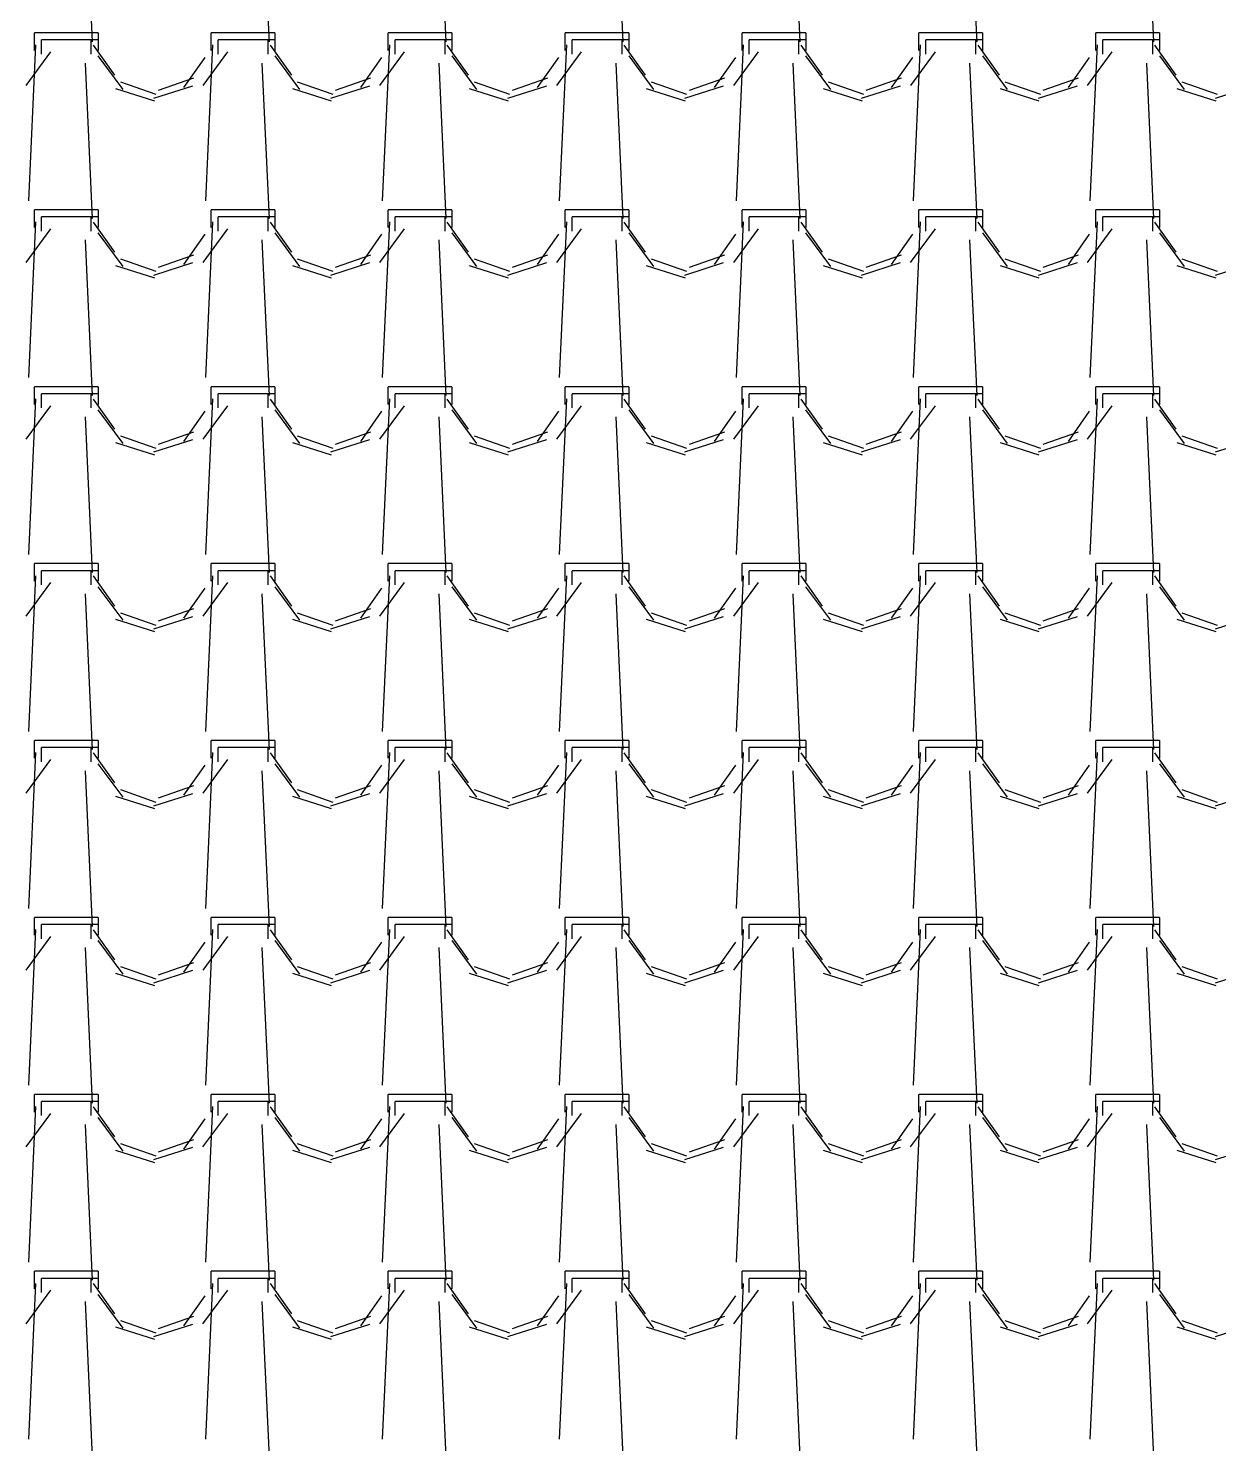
# Model space of a CAD drawing. Header units: millimetres. Extents: x 3923 to 4007, y 744 to 863.
# Drawn here: x 3935.45 to 3937.145, y 849.832 to 851.848 of the extents above; entities that cross this region are included whole.
import ezdxf

# ---------------------------------------------------------------- set-up
doc = ezdxf.new("R2010")
doc.units = ezdxf.units.MM
doc.layers.add('-HIDRO', color=8, linetype='Continuous')

msp = doc.modelspace()

# ---------------------------------------------------------------- linework, layer by layer
at = {"layer": '-HIDRO', "linetype": 'Continuous'}
for p, q in [((3935.5303, 852.0506), (3935.5404, 851.8289)), ((3935.7823, 852.0506), (3935.7924, 851.8289)), ((3936.0343, 852.0506), (3936.0444, 851.8289)), ((3936.2863, 852.0506), (3936.2964, 851.8289)), ((3936.5383, 852.0506), (3936.5484, 851.8289)), ((3936.7903, 852.0506), (3936.8004, 851.8289)), ((3937.0423, 852.0506), (3937.0524, 851.8289)), ((3935.5388, 851.8416), (3935.4582, 851.8416)), ((3935.4582, 851.8164), (3935.4582, 851.8416)), ((3935.5489, 851.8416), (3935.5388, 851.8416)), ((3935.5489, 851.8416), (3935.5489, 851.8164)), ((3935.7908, 851.8416), (3935.7102, 851.8416)), ((3935.7102, 851.8164), (3935.7102, 851.8416)), ((3935.8009, 851.8416), (3935.7908, 851.8416)), ((3935.8009, 851.8416), (3935.8009, 851.8164)), ((3936.0428, 851.8416), (3935.9622, 851.8416)), ((3935.9622, 851.8164), (3935.9622, 851.8416)), ((3936.0529, 851.8416), (3936.0428, 851.8416)), ((3936.0529, 851.8416), (3936.0529, 851.8164)), ((3936.2948, 851.8416), (3936.2142, 851.8416)), ((3936.2142, 851.8164), (3936.2142, 851.8416)), ((3936.3049, 851.8416), (3936.2948, 851.8416)), ((3936.3049, 851.8416), (3936.3049, 851.8164)), ((3936.5468, 851.8416), (3936.4662, 851.8416)), ((3936.4662, 851.8164), (3936.4662, 851.8416)), ((3936.5569, 851.8416), (3936.5468, 851.8416)), ((3936.5569, 851.8416), (3936.5569, 851.8164)), ((3936.7988, 851.8416), (3936.7182, 851.8416)), ((3936.7182, 851.8164), (3936.7182, 851.8416)), ((3936.8089, 851.8416), (3936.7988, 851.8416)), ((3936.8089, 851.8416), (3936.8089, 851.8164)), ((3937.0508, 851.8416), (3936.9702, 851.8416)), ((3936.9702, 851.8164), (3936.9702, 851.8416)), ((3937.0609, 851.8416), (3937.0508, 851.8416)), ((3937.0609, 851.8416), (3937.0609, 851.8164)), ((3935.4599, 851.8243), (3935.4498, 851.6025)), ((3935.5388, 851.8315), (3935.4682, 851.8315)), ((3935.4682, 851.8113), (3935.4682, 851.8315)), ((3935.5388, 851.8315), (3935.5388, 851.8113)), ((3935.5489, 851.8315), (3935.5388, 851.8315)), ((3935.5419, 851.824), (3935.5722, 851.7811)), ((3935.7119, 851.8243), (3935.7018, 851.6025)), ((3935.7908, 851.8315), (3935.7202, 851.8315)), ((3935.7202, 851.8113), (3935.7202, 851.8315)), ((3935.7908, 851.8315), (3935.7908, 851.8113)), ((3935.8009, 851.8315), (3935.7908, 851.8315)), ((3935.7939, 851.824), (3935.8242, 851.7811)), ((3935.9639, 851.8243), (3935.9538, 851.6025)), ((3936.0428, 851.8315), (3935.9722, 851.8315)), ((3935.9722, 851.8113), (3935.9722, 851.8315)), ((3936.0428, 851.8315), (3936.0428, 851.8113)), ((3936.0529, 851.8315), (3936.0428, 851.8315)), ((3936.0459, 851.824), (3936.0762, 851.7811)), ((3936.2159, 851.8243), (3936.2058, 851.6025)), ((3936.2948, 851.8315), (3936.2242, 851.8315)), ((3936.2242, 851.8113), (3936.2242, 851.8315)), ((3936.2948, 851.8315), (3936.2948, 851.8113)), ((3936.3049, 851.8315), (3936.2948, 851.8315)), ((3936.2979, 851.824), (3936.3282, 851.7811)), ((3936.4679, 851.8243), (3936.4578, 851.6025)), ((3936.5468, 851.8315), (3936.4762, 851.8315)), ((3936.4762, 851.8113), (3936.4762, 851.8315)), ((3936.5468, 851.8315), (3936.5468, 851.8113)), ((3936.5569, 851.8315), (3936.5468, 851.8315)), ((3936.5499, 851.824), (3936.5802, 851.7811)), ((3936.7199, 851.8243), (3936.7098, 851.6025)), ((3936.7988, 851.8315), (3936.7282, 851.8315)), ((3936.7282, 851.8113), (3936.7282, 851.8315)), ((3936.7988, 851.8315), (3936.7988, 851.8113)), ((3936.8089, 851.8315), (3936.7988, 851.8315)), ((3936.8019, 851.824), (3936.8322, 851.7811)), ((3936.9719, 851.8243), (3936.9618, 851.6025)), ((3937.0508, 851.8315), (3936.9802, 851.8315)), ((3936.9802, 851.8113), (3936.9802, 851.8315)), ((3937.0508, 851.8315), (3937.0508, 851.8113)), ((3937.0609, 851.8315), (3937.0508, 851.8315)), ((3937.0539, 851.824), (3937.0842, 851.7811)), ((3935.4464, 851.7667), (3935.4816, 851.8145)), ((3935.5487, 851.8086), (3935.584, 851.7608)), ((3935.671, 851.7637), (3935.7013, 851.8066)), ((3935.6984, 851.7667), (3935.7336, 851.8145)), ((3935.8007, 851.8086), (3935.836, 851.7608)), ((3935.923, 851.7637), (3935.9533, 851.8066)), ((3935.9504, 851.7667), (3935.9856, 851.8145)), ((3936.0527, 851.8086), (3936.088, 851.7608)), ((3936.175, 851.7637), (3936.2053, 851.8066)), ((3936.2024, 851.7667), (3936.2376, 851.8145)), ((3936.3047, 851.8086), (3936.34, 851.7608)), ((3936.427, 851.7637), (3936.4573, 851.8066)), ((3936.4544, 851.7667), (3936.4896, 851.8145)), ((3936.5567, 851.8086), (3936.592, 851.7608)), ((3936.679, 851.7637), (3936.7093, 851.8066)), ((3936.7064, 851.7667), (3936.7416, 851.8145)), ((3936.8087, 851.8086), (3936.844, 851.7608)), ((3936.931, 851.7637), (3936.9613, 851.8066)), ((3936.9583, 851.7667), (3936.9936, 851.8145)), ((3937.0607, 851.8086), (3937.096, 851.7608)), ((3935.5303, 851.7986), (3935.5404, 851.5769)), ((3935.7823, 851.7986), (3935.7924, 851.5769)), ((3936.0343, 851.7986), (3936.0444, 851.5769)), ((3936.2863, 851.7986), (3936.2964, 851.5769)), ((3936.5383, 851.7986), (3936.5484, 851.5769)), ((3936.7903, 851.7986), (3936.8004, 851.5769)), ((3937.0423, 851.7986), (3937.0524, 851.5769)), ((3935.5737, 851.7623), (3935.6291, 851.7447)), ((3935.5807, 851.7716), (3935.6311, 851.754)), ((3935.6285, 851.7486), (3935.6839, 851.7663)), ((3935.6351, 851.7599), (3935.6855, 851.7775)), ((3935.8257, 851.7623), (3935.8811, 851.7447)), ((3935.8327, 851.7716), (3935.8831, 851.754)), ((3935.8805, 851.7486), (3935.9359, 851.7663)), ((3935.8871, 851.7599), (3935.9375, 851.7775)), ((3936.0777, 851.7623), (3936.1331, 851.7447)), ((3936.0847, 851.7716), (3936.1351, 851.754)), ((3936.1325, 851.7486), (3936.1879, 851.7663)), ((3936.1391, 851.7599), (3936.1895, 851.7775)), ((3936.3297, 851.7623), (3936.3851, 851.7447)), ((3936.3367, 851.7716), (3936.3871, 851.754)), ((3936.3845, 851.7486), (3936.4399, 851.7663)), ((3936.3911, 851.7599), (3936.4415, 851.7775)), ((3936.5817, 851.7623), (3936.6371, 851.7447)), ((3936.5887, 851.7716), (3936.6391, 851.754)), ((3936.6365, 851.7486), (3936.6919, 851.7663)), ((3936.6431, 851.7599), (3936.6935, 851.7775)), ((3936.8337, 851.7623), (3936.8891, 851.7447)), ((3936.8407, 851.7716), (3936.8911, 851.754)), ((3936.8885, 851.7486), (3936.9439, 851.7663)), ((3936.8951, 851.7599), (3936.9455, 851.7775)), ((3937.0857, 851.7623), (3937.1411, 851.7447)), ((3937.0927, 851.7716), (3937.1431, 851.754)), ((3937.1405, 851.7486), (3937.1959, 851.7663)), ((3935.5388, 851.5896), (3935.4582, 851.5896)), ((3935.4582, 851.5644), (3935.4582, 851.5896)), ((3935.5388, 851.5795), (3935.4682, 851.5795)), ((3935.4682, 851.5593), (3935.4682, 851.5795)), ((3935.5489, 851.5896), (3935.5388, 851.5896)), ((3935.5388, 851.5795), (3935.5388, 851.5593)), ((3935.5489, 851.5795), (3935.5388, 851.5795)), ((3935.5489, 851.5896), (3935.5489, 851.5644)), ((3935.7908, 851.5896), (3935.7102, 851.5896)), ((3935.7102, 851.5644), (3935.7102, 851.5896)), ((3935.7908, 851.5795), (3935.7202, 851.5795)), ((3935.7202, 851.5593), (3935.7202, 851.5795)), ((3935.8009, 851.5896), (3935.7908, 851.5896)), ((3935.7908, 851.5795), (3935.7908, 851.5593)), ((3935.8009, 851.5795), (3935.7908, 851.5795)), ((3935.8009, 851.5896), (3935.8009, 851.5644)), ((3936.0428, 851.5896), (3935.9622, 851.5896)), ((3935.9622, 851.5644), (3935.9622, 851.5896)), ((3936.0428, 851.5795), (3935.9722, 851.5795)), ((3935.9722, 851.5593), (3935.9722, 851.5795)), ((3936.0529, 851.5896), (3936.0428, 851.5896)), ((3936.0428, 851.5795), (3936.0428, 851.5593)), ((3936.0529, 851.5795), (3936.0428, 851.5795)), ((3936.0529, 851.5896), (3936.0529, 851.5644)), ((3936.2948, 851.5896), (3936.2142, 851.5896)), ((3936.2142, 851.5644), (3936.2142, 851.5896)), ((3936.2948, 851.5795), (3936.2242, 851.5795)), ((3936.2242, 851.5593), (3936.2242, 851.5795)), ((3936.3049, 851.5896), (3936.2948, 851.5896)), ((3936.2948, 851.5795), (3936.2948, 851.5593)), ((3936.3049, 851.5795), (3936.2948, 851.5795)), ((3936.3049, 851.5896), (3936.3049, 851.5644)), ((3936.5468, 851.5896), (3936.4662, 851.5896)), ((3936.4662, 851.5644), (3936.4662, 851.5896)), ((3936.5468, 851.5795), (3936.4762, 851.5795)), ((3936.4762, 851.5593), (3936.4762, 851.5795)), ((3936.5569, 851.5896), (3936.5468, 851.5896)), ((3936.5468, 851.5795), (3936.5468, 851.5593)), ((3936.5569, 851.5795), (3936.5468, 851.5795)), ((3936.5569, 851.5896), (3936.5569, 851.5644)), ((3936.7988, 851.5896), (3936.7182, 851.5896)), ((3936.7182, 851.5644), (3936.7182, 851.5896)), ((3936.7988, 851.5795), (3936.7282, 851.5795)), ((3936.7282, 851.5593), (3936.7282, 851.5795)), ((3936.8089, 851.5896), (3936.7988, 851.5896)), ((3936.7988, 851.5795), (3936.7988, 851.5593)), ((3936.8089, 851.5795), (3936.7988, 851.5795)), ((3936.8089, 851.5896), (3936.8089, 851.5644)), ((3937.0508, 851.5896), (3936.9702, 851.5896)), ((3936.9702, 851.5644), (3936.9702, 851.5896)), ((3937.0508, 851.5795), (3936.9802, 851.5795)), ((3936.9802, 851.5593), (3936.9802, 851.5795)), ((3937.0609, 851.5896), (3937.0508, 851.5896)), ((3937.0508, 851.5795), (3937.0508, 851.5593)), ((3937.0609, 851.5795), (3937.0508, 851.5795)), ((3937.0609, 851.5896), (3937.0609, 851.5644)), ((3935.4464, 851.5147), (3935.4816, 851.5625)), ((3935.4599, 851.5723), (3935.4498, 851.3505)), ((3935.5419, 851.572), (3935.5722, 851.5291)), ((3935.6984, 851.5147), (3935.7336, 851.5625)), ((3935.7119, 851.5723), (3935.7018, 851.3505)), ((3935.7939, 851.572), (3935.8242, 851.5291)), ((3935.9504, 851.5147), (3935.9856, 851.5625)), ((3935.9639, 851.5723), (3935.9538, 851.3505)), ((3936.0459, 851.572), (3936.0762, 851.5291)), ((3936.2024, 851.5147), (3936.2376, 851.5625)), ((3936.2159, 851.5723), (3936.2058, 851.3505)), ((3936.2979, 851.572), (3936.3282, 851.5291)), ((3936.4544, 851.5147), (3936.4896, 851.5625)), ((3936.4679, 851.5723), (3936.4578, 851.3505)), ((3936.5499, 851.572), (3936.5802, 851.5291)), ((3936.7063, 851.5147), (3936.7416, 851.5625)), ((3936.7199, 851.5723), (3936.7098, 851.3505)), ((3936.8019, 851.572), (3936.8322, 851.5291)), ((3936.9583, 851.5147), (3936.9936, 851.5625)), ((3936.9719, 851.5723), (3936.9618, 851.3505)), ((3937.0539, 851.572), (3937.0842, 851.5291)), ((3935.5303, 851.5466), (3935.5404, 851.3249)), ((3935.5487, 851.5566), (3935.584, 851.5088)), ((3935.671, 851.5117), (3935.7013, 851.5546)), ((3935.7823, 851.5466), (3935.7924, 851.3249)), ((3935.8007, 851.5566), (3935.836, 851.5088)), ((3935.923, 851.5117), (3935.9533, 851.5546)), ((3936.0343, 851.5466), (3936.0444, 851.3249)), ((3936.0527, 851.5566), (3936.088, 851.5088)), ((3936.175, 851.5117), (3936.2053, 851.5546)), ((3936.2863, 851.5466), (3936.2964, 851.3249)), ((3936.3047, 851.5566), (3936.34, 851.5088)), ((3936.427, 851.5117), (3936.4573, 851.5546)), ((3936.5383, 851.5466), (3936.5484, 851.3249)), ((3936.5567, 851.5566), (3936.592, 851.5088)), ((3936.679, 851.5117), (3936.7093, 851.5546)), ((3936.7903, 851.5466), (3936.8004, 851.3249)), ((3936.8087, 851.5566), (3936.844, 851.5088)), ((3936.931, 851.5117), (3936.9613, 851.5546)), ((3937.0423, 851.5466), (3937.0524, 851.3249)), ((3937.0607, 851.5566), (3937.096, 851.5088)), ((3935.5807, 851.5196), (3935.6311, 851.502)), ((3935.6351, 851.5079), (3935.6855, 851.5255)), ((3935.8327, 851.5196), (3935.8831, 851.502)), ((3935.8871, 851.5079), (3935.9375, 851.5255)), ((3936.0847, 851.5196), (3936.1351, 851.502)), ((3936.1391, 851.5079), (3936.1895, 851.5255)), ((3936.3367, 851.5196), (3936.3871, 851.502)), ((3936.3911, 851.5079), (3936.4415, 851.5255)), ((3936.5887, 851.5196), (3936.6391, 851.502)), ((3936.6431, 851.5079), (3936.6935, 851.5255)), ((3936.8407, 851.5196), (3936.8911, 851.502)), ((3936.8951, 851.5079), (3936.9455, 851.5255)), ((3937.0927, 851.5196), (3937.1431, 851.502)), ((3935.5737, 851.5103), (3935.6291, 851.4927)), ((3935.6285, 851.4966), (3935.6839, 851.5143)), ((3935.8257, 851.5103), (3935.8811, 851.4927)), ((3935.8805, 851.4966), (3935.9359, 851.5143)), ((3936.0777, 851.5103), (3936.1331, 851.4927)), ((3936.1325, 851.4966), (3936.1879, 851.5143)), ((3936.3297, 851.5103), (3936.3851, 851.4927)), ((3936.3845, 851.4966), (3936.4399, 851.5143)), ((3936.5817, 851.5103), (3936.6371, 851.4927)), ((3936.6365, 851.4966), (3936.6919, 851.5143)), ((3936.8337, 851.5103), (3936.8891, 851.4927)), ((3936.8885, 851.4966), (3936.9439, 851.5143)), ((3937.0857, 851.5103), (3937.1411, 851.4927)), ((3937.1405, 851.4966), (3937.1959, 851.5143)), ((3935.5388, 851.3376), (3935.4582, 851.3376)), ((3935.4582, 851.3124), (3935.4582, 851.3376)), ((3935.5489, 851.3376), (3935.5388, 851.3376)), ((3935.5489, 851.3376), (3935.5489, 851.3124)), ((3935.7908, 851.3376), (3935.7102, 851.3376)), ((3935.7102, 851.3124), (3935.7102, 851.3376)), ((3935.8009, 851.3376), (3935.7908, 851.3376)), ((3935.8009, 851.3376), (3935.8009, 851.3124)), ((3936.0428, 851.3376), (3935.9622, 851.3376)), ((3935.9622, 851.3124), (3935.9622, 851.3376)), ((3936.0529, 851.3376), (3936.0428, 851.3376)), ((3936.0529, 851.3376), (3936.0529, 851.3124)), ((3936.2948, 851.3376), (3936.2142, 851.3376)), ((3936.2142, 851.3124), (3936.2142, 851.3376)), ((3936.3049, 851.3376), (3936.2948, 851.3376)), ((3936.3049, 851.3376), (3936.3049, 851.3124)), ((3936.5468, 851.3376), (3936.4662, 851.3376)), ((3936.4662, 851.3124), (3936.4662, 851.3376)), ((3936.5569, 851.3376), (3936.5468, 851.3376)), ((3936.5569, 851.3376), (3936.5569, 851.3124)), ((3936.7988, 851.3376), (3936.7182, 851.3376)), ((3936.7182, 851.3124), (3936.7182, 851.3376)), ((3936.8089, 851.3376), (3936.7988, 851.3376)), ((3936.8089, 851.3376), (3936.8089, 851.3124)), ((3937.0508, 851.3376), (3936.9702, 851.3376)), ((3936.9702, 851.3124), (3936.9702, 851.3376)), ((3937.0609, 851.3376), (3937.0508, 851.3376)), ((3937.0609, 851.3376), (3937.0609, 851.3124)), ((3935.4599, 851.3203), (3935.4498, 851.0985)), ((3935.5388, 851.3275), (3935.4682, 851.3275)), ((3935.4682, 851.3073), (3935.4682, 851.3275)), ((3935.5388, 851.3275), (3935.5388, 851.3073)), ((3935.5489, 851.3275), (3935.5388, 851.3275)), ((3935.5419, 851.32), (3935.5722, 851.2771)), ((3935.7119, 851.3203), (3935.7018, 851.0985)), ((3935.7908, 851.3275), (3935.7202, 851.3275)), ((3935.7202, 851.3073), (3935.7202, 851.3275)), ((3935.7908, 851.3275), (3935.7908, 851.3073)), ((3935.8009, 851.3275), (3935.7908, 851.3275)), ((3935.7939, 851.32), (3935.8242, 851.2771)), ((3935.9639, 851.3203), (3935.9538, 851.0985)), ((3936.0428, 851.3275), (3935.9722, 851.3275)), ((3935.9722, 851.3073), (3935.9722, 851.3275)), ((3936.0428, 851.3275), (3936.0428, 851.3073)), ((3936.0529, 851.3275), (3936.0428, 851.3275)), ((3936.0459, 851.32), (3936.0762, 851.2771)), ((3936.2159, 851.3203), (3936.2058, 851.0985)), ((3936.2948, 851.3275), (3936.2242, 851.3275)), ((3936.2242, 851.3073), (3936.2242, 851.3275)), ((3936.2948, 851.3275), (3936.2948, 851.3073)), ((3936.3049, 851.3275), (3936.2948, 851.3275)), ((3936.2979, 851.32), (3936.3282, 851.2771)), ((3936.4679, 851.3203), (3936.4578, 851.0985)), ((3936.5468, 851.3275), (3936.4762, 851.3275)), ((3936.4762, 851.3073), (3936.4762, 851.3275)), ((3936.5468, 851.3275), (3936.5468, 851.3073)), ((3936.5569, 851.3275), (3936.5468, 851.3275)), ((3936.5499, 851.32), (3936.5802, 851.2771)), ((3936.7199, 851.3203), (3936.7098, 851.0985)), ((3936.7988, 851.3275), (3936.7282, 851.3275)), ((3936.7282, 851.3073), (3936.7282, 851.3275)), ((3936.7988, 851.3275), (3936.7988, 851.3073)), ((3936.8089, 851.3275), (3936.7988, 851.3275)), ((3936.8019, 851.32), (3936.8322, 851.2771)), ((3936.9719, 851.3203), (3936.9618, 851.0985)), ((3937.0508, 851.3275), (3936.9802, 851.3275)), ((3936.9802, 851.3073), (3936.9802, 851.3275)), ((3937.0508, 851.3275), (3937.0508, 851.3073)), ((3937.0609, 851.3275), (3937.0508, 851.3275)), ((3937.0539, 851.32), (3937.0842, 851.2771)), ((3935.4464, 851.2627), (3935.4816, 851.3105)), ((3935.5487, 851.3046), (3935.584, 851.2568)), ((3935.671, 851.2597), (3935.7013, 851.3026)), ((3935.6984, 851.2627), (3935.7336, 851.3105)), ((3935.8007, 851.3046), (3935.836, 851.2568)), ((3935.923, 851.2597), (3935.9533, 851.3026)), ((3935.9504, 851.2627), (3935.9856, 851.3105)), ((3936.0527, 851.3046), (3936.088, 851.2568)), ((3936.175, 851.2597), (3936.2053, 851.3026)), ((3936.2024, 851.2627), (3936.2376, 851.3105)), ((3936.3047, 851.3046), (3936.34, 851.2568)), ((3936.427, 851.2597), (3936.4573, 851.3026)), ((3936.4544, 851.2627), (3936.4896, 851.3105)), ((3936.5567, 851.3046), (3936.592, 851.2568)), ((3936.679, 851.2597), (3936.7093, 851.3026)), ((3936.7063, 851.2627), (3936.7416, 851.3105)), ((3936.8087, 851.3046), (3936.844, 851.2568)), ((3936.931, 851.2597), (3936.9613, 851.3026)), ((3936.9583, 851.2627), (3936.9936, 851.3105)), ((3937.0607, 851.3046), (3937.096, 851.2568)), ((3935.5303, 851.2946), (3935.5404, 851.0729)), ((3935.7823, 851.2946), (3935.7924, 851.0729)), ((3936.0343, 851.2946), (3936.0444, 851.0729)), ((3936.2863, 851.2946), (3936.2964, 851.0729)), ((3936.5383, 851.2946), (3936.5484, 851.0729)), ((3936.7903, 851.2946), (3936.8004, 851.0729)), ((3937.0423, 851.2946), (3937.0524, 851.0729)), ((3935.5737, 851.2583), (3935.6291, 851.2407)), ((3935.5807, 851.2676), (3935.6311, 851.25)), ((3935.6285, 851.2446), (3935.6839, 851.2623)), ((3935.6351, 851.2559), (3935.6855, 851.2735)), ((3935.8257, 851.2583), (3935.8811, 851.2407)), ((3935.8327, 851.2676), (3935.8831, 851.25)), ((3935.8805, 851.2446), (3935.9359, 851.2623)), ((3935.8871, 851.2559), (3935.9375, 851.2735)), ((3936.0777, 851.2583), (3936.1331, 851.2407)), ((3936.0847, 851.2676), (3936.1351, 851.25)), ((3936.1325, 851.2446), (3936.1879, 851.2623)), ((3936.1391, 851.2559), (3936.1895, 851.2735)), ((3936.3297, 851.2583), (3936.3851, 851.2407)), ((3936.3367, 851.2676), (3936.3871, 851.25)), ((3936.3845, 851.2446), (3936.4399, 851.2623)), ((3936.3911, 851.2559), (3936.4415, 851.2735)), ((3936.5817, 851.2583), (3936.6371, 851.2407)), ((3936.5887, 851.2676), (3936.6391, 851.25)), ((3936.6365, 851.2446), (3936.6919, 851.2623)), ((3936.6431, 851.2559), (3936.6935, 851.2735)), ((3936.8337, 851.2583), (3936.8891, 851.2407)), ((3936.8407, 851.2676), (3936.8911, 851.25)), ((3936.8885, 851.2446), (3936.9439, 851.2623)), ((3936.8951, 851.2559), (3936.9455, 851.2735)), ((3937.0857, 851.2583), (3937.1411, 851.2407)), ((3937.0927, 851.2676), (3937.1431, 851.25)), ((3937.1405, 851.2446), (3937.1959, 851.2623)), ((3935.5388, 851.0856), (3935.4582, 851.0856)), ((3935.4582, 851.0604), (3935.4582, 851.0856)), ((3935.5388, 851.0755), (3935.4682, 851.0755)), ((3935.4682, 851.0553), (3935.4682, 851.0755)), ((3935.5489, 851.0856), (3935.5388, 851.0856)), ((3935.5388, 851.0755), (3935.5388, 851.0553)), ((3935.5489, 851.0755), (3935.5388, 851.0755)), ((3935.5489, 851.0856), (3935.5489, 851.0604)), ((3935.7908, 851.0856), (3935.7102, 851.0856)), ((3935.7102, 851.0604), (3935.7102, 851.0856)), ((3935.7908, 851.0755), (3935.7202, 851.0755)), ((3935.7202, 851.0553), (3935.7202, 851.0755)), ((3935.8009, 851.0856), (3935.7908, 851.0856)), ((3935.7908, 851.0755), (3935.7908, 851.0553)), ((3935.8009, 851.0755), (3935.7908, 851.0755)), ((3935.8009, 851.0856), (3935.8009, 851.0604)), ((3936.0428, 851.0856), (3935.9622, 851.0856)), ((3935.9622, 851.0604), (3935.9622, 851.0856)), ((3936.0428, 851.0755), (3935.9722, 851.0755)), ((3935.9722, 851.0553), (3935.9722, 851.0755)), ((3936.0529, 851.0856), (3936.0428, 851.0856)), ((3936.0428, 851.0755), (3936.0428, 851.0553)), ((3936.0529, 851.0755), (3936.0428, 851.0755)), ((3936.0529, 851.0856), (3936.0529, 851.0604)), ((3936.2948, 851.0856), (3936.2142, 851.0856)), ((3936.2142, 851.0604), (3936.2142, 851.0856)), ((3936.2948, 851.0755), (3936.2242, 851.0755)), ((3936.2242, 851.0553), (3936.2242, 851.0755)), ((3936.3049, 851.0856), (3936.2948, 851.0856)), ((3936.2948, 851.0755), (3936.2948, 851.0553)), ((3936.3049, 851.0755), (3936.2948, 851.0755)), ((3936.3049, 851.0856), (3936.3049, 851.0604)), ((3936.5468, 851.0856), (3936.4662, 851.0856)), ((3936.4662, 851.0604), (3936.4662, 851.0856)), ((3936.5468, 851.0755), (3936.4762, 851.0755)), ((3936.4762, 851.0553), (3936.4762, 851.0755)), ((3936.5569, 851.0856), (3936.5468, 851.0856)), ((3936.5468, 851.0755), (3936.5468, 851.0553)), ((3936.5569, 851.0755), (3936.5468, 851.0755)), ((3936.5569, 851.0856), (3936.5569, 851.0604)), ((3936.7988, 851.0856), (3936.7182, 851.0856)), ((3936.7182, 851.0604), (3936.7182, 851.0856)), ((3936.7988, 851.0755), (3936.7282, 851.0755)), ((3936.7282, 851.0553), (3936.7282, 851.0755)), ((3936.8089, 851.0856), (3936.7988, 851.0856)), ((3936.7988, 851.0755), (3936.7988, 851.0553)), ((3936.8089, 851.0755), (3936.7988, 851.0755)), ((3936.8089, 851.0856), (3936.8089, 851.0604)), ((3937.0508, 851.0856), (3936.9702, 851.0856)), ((3936.9702, 851.0604), (3936.9702, 851.0856)), ((3937.0508, 851.0755), (3936.9802, 851.0755)), ((3936.9802, 851.0553), (3936.9802, 851.0755)), ((3937.0609, 851.0856), (3937.0508, 851.0856)), ((3937.0508, 851.0755), (3937.0508, 851.0553)), ((3937.0609, 851.0755), (3937.0508, 851.0755)), ((3937.0609, 851.0856), (3937.0609, 851.0604)), ((3935.4464, 851.0107), (3935.4816, 851.0585)), ((3935.4599, 851.0683), (3935.4498, 850.8465)), ((3935.5419, 851.068), (3935.5722, 851.0251)), ((3935.6984, 851.0107), (3935.7336, 851.0585)), ((3935.7119, 851.0683), (3935.7018, 850.8465)), ((3935.7939, 851.068), (3935.8242, 851.0251)), ((3935.9504, 851.0107), (3935.9856, 851.0585)), ((3935.9639, 851.0683), (3935.9538, 850.8465)), ((3936.0459, 851.068), (3936.0762, 851.0251)), ((3936.2024, 851.0107), (3936.2376, 851.0585)), ((3936.2159, 851.0683), (3936.2058, 850.8465)), ((3936.2979, 851.068), (3936.3282, 851.0251)), ((3936.4543, 851.0107), (3936.4896, 851.0585)), ((3936.4679, 851.0683), (3936.4578, 850.8465)), ((3936.5499, 851.068), (3936.5802, 851.0251)), ((3936.7063, 851.0107), (3936.7416, 851.0585)), ((3936.7199, 851.0683), (3936.7098, 850.8465)), ((3936.8019, 851.068), (3936.8322, 851.0251)), ((3936.9583, 851.0107), (3936.9936, 851.0585)), ((3936.9719, 851.0683), (3936.9618, 850.8465)), ((3937.0539, 851.068), (3937.0842, 851.0251)), ((3935.5303, 851.0426), (3935.5404, 850.8209)), ((3935.5487, 851.0526), (3935.584, 851.0048)), ((3935.671, 851.0077), (3935.7013, 851.0506)), ((3935.7823, 851.0426), (3935.7924, 850.8209)), ((3935.8007, 851.0526), (3935.836, 851.0048)), ((3935.923, 851.0077), (3935.9533, 851.0506)), ((3936.0343, 851.0426), (3936.0444, 850.8209)), ((3936.0527, 851.0526), (3936.088, 851.0048)), ((3936.175, 851.0077), (3936.2053, 851.0506)), ((3936.2863, 851.0426), (3936.2964, 850.8209)), ((3936.3047, 851.0526), (3936.34, 851.0048)), ((3936.427, 851.0077), (3936.4573, 851.0506)), ((3936.5383, 851.0426), (3936.5484, 850.8209)), ((3936.5567, 851.0526), (3936.592, 851.0048)), ((3936.679, 851.0077), (3936.7093, 851.0506)), ((3936.7903, 851.0426), (3936.8004, 850.8209)), ((3936.8087, 851.0526), (3936.844, 851.0048)), ((3936.931, 851.0077), (3936.9613, 851.0506)), ((3937.0423, 851.0426), (3937.0524, 850.8209)), ((3937.0607, 851.0526), (3937.096, 851.0048)), ((3935.5807, 851.0156), (3935.6311, 850.998)), ((3935.6351, 851.0039), (3935.6855, 851.0215)), ((3935.8327, 851.0156), (3935.8831, 850.998)), ((3935.8871, 851.0039), (3935.9375, 851.0215)), ((3936.0847, 851.0156), (3936.1351, 850.998)), ((3936.1391, 851.0039), (3936.1895, 851.0215)), ((3936.3367, 851.0156), (3936.3871, 850.998)), ((3936.3911, 851.0039), (3936.4415, 851.0215)), ((3936.5887, 851.0156), (3936.6391, 850.998)), ((3936.6431, 851.0039), (3936.6935, 851.0215)), ((3936.8407, 851.0156), (3936.8911, 850.998)), ((3936.8951, 851.0039), (3936.9455, 851.0215)), ((3937.0927, 851.0156), (3937.1431, 850.998)), ((3935.5737, 851.0063), (3935.6291, 850.9887)), ((3935.6285, 850.9926), (3935.6839, 851.0103)), ((3935.8257, 851.0063), (3935.8811, 850.9887)), ((3935.8805, 850.9926), (3935.9359, 851.0103)), ((3936.0777, 851.0063), (3936.1331, 850.9887)), ((3936.1325, 850.9926), (3936.1879, 851.0103)), ((3936.3297, 851.0063), (3936.3851, 850.9887)), ((3936.3845, 850.9926), (3936.4399, 851.0103)), ((3936.5817, 851.0063), (3936.6371, 850.9887)), ((3936.6365, 850.9926), (3936.6919, 851.0103)), ((3936.8337, 851.0063), (3936.8891, 850.9887)), ((3936.8885, 850.9926), (3936.9439, 851.0103)), ((3937.0857, 851.0063), (3937.1411, 850.9887)), ((3937.1405, 850.9926), (3937.1959, 851.0103)), ((3935.5388, 850.8336), (3935.4582, 850.8336)), ((3935.4582, 850.8084), (3935.4582, 850.8336)), ((3935.5489, 850.8336), (3935.5388, 850.8336)), ((3935.5489, 850.8336), (3935.5489, 850.8084)), ((3935.7908, 850.8336), (3935.7102, 850.8336)), ((3935.7102, 850.8084), (3935.7102, 850.8336)), ((3935.8009, 850.8336), (3935.7908, 850.8336)), ((3935.8009, 850.8336), (3935.8009, 850.8084)), ((3936.0428, 850.8336), (3935.9622, 850.8336)), ((3935.9622, 850.8084), (3935.9622, 850.8336)), ((3936.0529, 850.8336), (3936.0428, 850.8336)), ((3936.0529, 850.8336), (3936.0529, 850.8084)), ((3936.2948, 850.8336), (3936.2142, 850.8336)), ((3936.2142, 850.8084), (3936.2142, 850.8336)), ((3936.3049, 850.8336), (3936.2948, 850.8336)), ((3936.3049, 850.8336), (3936.3049, 850.8084)), ((3936.5468, 850.8336), (3936.4662, 850.8336)), ((3936.4662, 850.8084), (3936.4662, 850.8336)), ((3936.5569, 850.8336), (3936.5468, 850.8336)), ((3936.5569, 850.8336), (3936.5569, 850.8084)), ((3936.7988, 850.8336), (3936.7182, 850.8336)), ((3936.7182, 850.8084), (3936.7182, 850.8336)), ((3936.8089, 850.8336), (3936.7988, 850.8336)), ((3936.8089, 850.8336), (3936.8089, 850.8084)), ((3937.0508, 850.8336), (3936.9702, 850.8336)), ((3936.9702, 850.8084), (3936.9702, 850.8336)), ((3937.0609, 850.8336), (3937.0508, 850.8336)), ((3937.0609, 850.8336), (3937.0609, 850.8084)), ((3935.4599, 850.8163), (3935.4498, 850.5945)), ((3935.5388, 850.8235), (3935.4682, 850.8235)), ((3935.4682, 850.8033), (3935.4682, 850.8235)), ((3935.5388, 850.8235), (3935.5388, 850.8033)), ((3935.5489, 850.8235), (3935.5388, 850.8235)), ((3935.5419, 850.816), (3935.5722, 850.7731)), ((3935.7119, 850.8163), (3935.7018, 850.5945)), ((3935.7908, 850.8235), (3935.7202, 850.8235)), ((3935.7202, 850.8033), (3935.7202, 850.8235)), ((3935.7908, 850.8235), (3935.7908, 850.8033)), ((3935.8009, 850.8235), (3935.7908, 850.8235)), ((3935.7939, 850.816), (3935.8242, 850.7731)), ((3935.9639, 850.8163), (3935.9538, 850.5945)), ((3936.0428, 850.8235), (3935.9722, 850.8235)), ((3935.9722, 850.8033), (3935.9722, 850.8235)), ((3936.0428, 850.8235), (3936.0428, 850.8033)), ((3936.0529, 850.8235), (3936.0428, 850.8235)), ((3936.0459, 850.816), (3936.0762, 850.7731)), ((3936.2159, 850.8163), (3936.2058, 850.5945)), ((3936.2948, 850.8235), (3936.2242, 850.8235)), ((3936.2242, 850.8033), (3936.2242, 850.8235)), ((3936.2948, 850.8235), (3936.2948, 850.8033)), ((3936.3049, 850.8235), (3936.2948, 850.8235)), ((3936.2979, 850.816), (3936.3282, 850.7731)), ((3936.4679, 850.8163), (3936.4578, 850.5945)), ((3936.5468, 850.8235), (3936.4762, 850.8235)), ((3936.4762, 850.8033), (3936.4762, 850.8235)), ((3936.5468, 850.8235), (3936.5468, 850.8033)), ((3936.5569, 850.8235), (3936.5468, 850.8235)), ((3936.5499, 850.816), (3936.5802, 850.7731)), ((3936.7199, 850.8163), (3936.7098, 850.5945)), ((3936.7988, 850.8235), (3936.7282, 850.8235)), ((3936.7282, 850.8033), (3936.7282, 850.8235)), ((3936.7988, 850.8235), (3936.7988, 850.8033)), ((3936.8089, 850.8235), (3936.7988, 850.8235)), ((3936.8019, 850.816), (3936.8322, 850.7731)), ((3936.9719, 850.8163), (3936.9618, 850.5945)), ((3937.0508, 850.8235), (3936.9802, 850.8235)), ((3936.9802, 850.8033), (3936.9802, 850.8235)), ((3937.0508, 850.8235), (3937.0508, 850.8033)), ((3937.0609, 850.8235), (3937.0508, 850.8235)), ((3937.0539, 850.816), (3937.0842, 850.7731)), ((3935.4464, 850.7587), (3935.4816, 850.8065)), ((3935.5488, 850.8006), (3935.584, 850.7528)), ((3935.671, 850.7557), (3935.7013, 850.7986)), ((3935.6984, 850.7587), (3935.7336, 850.8065)), ((3935.8007, 850.8006), (3935.836, 850.7528)), ((3935.923, 850.7557), (3935.9533, 850.7986)), ((3935.9504, 850.7587), (3935.9856, 850.8065)), ((3936.0527, 850.8006), (3936.088, 850.7528)), ((3936.175, 850.7557), (3936.2053, 850.7986)), ((3936.2023, 850.7587), (3936.2376, 850.8065)), ((3936.3047, 850.8006), (3936.34, 850.7528)), ((3936.427, 850.7557), (3936.4573, 850.7986)), ((3936.4543, 850.7587), (3936.4896, 850.8065)), ((3936.5567, 850.8006), (3936.592, 850.7528)), ((3936.679, 850.7557), (3936.7093, 850.7986)), ((3936.7063, 850.7587), (3936.7416, 850.8065)), ((3936.8087, 850.8006), (3936.844, 850.7528)), ((3936.931, 850.7557), (3936.9613, 850.7986)), ((3936.9583, 850.7587), (3936.9936, 850.8065)), ((3937.0607, 850.8006), (3937.096, 850.7528)), ((3935.5303, 850.7906), (3935.5404, 850.5689)), ((3935.7823, 850.7906), (3935.7924, 850.5689)), ((3936.0343, 850.7906), (3936.0444, 850.5689)), ((3936.2863, 850.7906), (3936.2964, 850.5689)), ((3936.5383, 850.7906), (3936.5484, 850.5689)), ((3936.7903, 850.7906), (3936.8004, 850.5689)), ((3937.0423, 850.7906), (3937.0524, 850.5689)), ((3935.5737, 850.7543), (3935.6291, 850.7367)), ((3935.5807, 850.7636), (3935.6311, 850.746)), ((3935.6285, 850.7406), (3935.6839, 850.7583)), ((3935.6351, 850.7519), (3935.6855, 850.7695)), ((3935.8257, 850.7543), (3935.8811, 850.7367)), ((3935.8327, 850.7636), (3935.8831, 850.746)), ((3935.8805, 850.7406), (3935.9359, 850.7583)), ((3935.8871, 850.7519), (3935.9375, 850.7695)), ((3936.0777, 850.7543), (3936.1331, 850.7367)), ((3936.0847, 850.7636), (3936.1351, 850.746)), ((3936.1325, 850.7406), (3936.1879, 850.7583)), ((3936.1391, 850.7519), (3936.1895, 850.7695)), ((3936.3297, 850.7543), (3936.3851, 850.7367)), ((3936.3367, 850.7636), (3936.3871, 850.746)), ((3936.3845, 850.7406), (3936.4399, 850.7583)), ((3936.3911, 850.7519), (3936.4415, 850.7695)), ((3936.5817, 850.7543), (3936.6371, 850.7367)), ((3936.5887, 850.7636), (3936.6391, 850.746)), ((3936.6365, 850.7406), (3936.6919, 850.7583)), ((3936.6431, 850.7519), (3936.6935, 850.7695)), ((3936.8337, 850.7543), (3936.8891, 850.7367)), ((3936.8407, 850.7636), (3936.8911, 850.746)), ((3936.8885, 850.7406), (3936.9439, 850.7583)), ((3936.8951, 850.7519), (3936.9455, 850.7695)), ((3937.0857, 850.7543), (3937.1411, 850.7367)), ((3937.0927, 850.7636), (3937.1431, 850.746)), ((3937.1405, 850.7406), (3937.1959, 850.7583)), ((3935.5388, 850.5816), (3935.4582, 850.5816)), ((3935.4582, 850.5564), (3935.4582, 850.5816)), ((3935.5388, 850.5715), (3935.4682, 850.5715)), ((3935.4682, 850.5513), (3935.4682, 850.5715)), ((3935.5489, 850.5816), (3935.5388, 850.5816)), ((3935.5388, 850.5715), (3935.5388, 850.5513)), ((3935.5489, 850.5715), (3935.5388, 850.5715)), ((3935.5489, 850.5816), (3935.5489, 850.5564)), ((3935.7908, 850.5816), (3935.7102, 850.5816)), ((3935.7102, 850.5564), (3935.7102, 850.5816)), ((3935.7908, 850.5715), (3935.7202, 850.5715)), ((3935.7202, 850.5513), (3935.7202, 850.5715)), ((3935.8009, 850.5816), (3935.7908, 850.5816)), ((3935.7908, 850.5715), (3935.7908, 850.5513)), ((3935.8009, 850.5715), (3935.7908, 850.5715)), ((3935.8009, 850.5816), (3935.8009, 850.5564)), ((3936.0428, 850.5816), (3935.9622, 850.5816)), ((3935.9622, 850.5564), (3935.9622, 850.5816)), ((3936.0428, 850.5715), (3935.9722, 850.5715)), ((3935.9722, 850.5513), (3935.9722, 850.5715)), ((3936.0529, 850.5816), (3936.0428, 850.5816)), ((3936.0428, 850.5715), (3936.0428, 850.5513)), ((3936.0529, 850.5715), (3936.0428, 850.5715)), ((3936.0529, 850.5816), (3936.0529, 850.5564)), ((3936.2948, 850.5816), (3936.2142, 850.5816)), ((3936.2142, 850.5564), (3936.2142, 850.5816)), ((3936.2948, 850.5715), (3936.2242, 850.5715)), ((3936.2242, 850.5513), (3936.2242, 850.5715)), ((3936.3049, 850.5816), (3936.2948, 850.5816)), ((3936.2948, 850.5715), (3936.2948, 850.5513)), ((3936.3049, 850.5715), (3936.2948, 850.5715)), ((3936.3049, 850.5816), (3936.3049, 850.5564)), ((3936.5468, 850.5816), (3936.4662, 850.5816)), ((3936.4662, 850.5564), (3936.4662, 850.5816)), ((3936.5468, 850.5715), (3936.4762, 850.5715)), ((3936.4762, 850.5513), (3936.4762, 850.5715)), ((3936.5569, 850.5816), (3936.5468, 850.5816)), ((3936.5468, 850.5715), (3936.5468, 850.5513)), ((3936.5569, 850.5715), (3936.5468, 850.5715)), ((3936.5569, 850.5816), (3936.5569, 850.5564)), ((3936.7988, 850.5816), (3936.7182, 850.5816)), ((3936.7182, 850.5564), (3936.7182, 850.5816)), ((3936.7988, 850.5715), (3936.7282, 850.5715)), ((3936.7282, 850.5513), (3936.7282, 850.5715)), ((3936.8089, 850.5816), (3936.7988, 850.5816)), ((3936.7988, 850.5715), (3936.7988, 850.5513)), ((3936.8089, 850.5715), (3936.7988, 850.5715)), ((3936.8089, 850.5816), (3936.8089, 850.5564)), ((3937.0508, 850.5816), (3936.9702, 850.5816)), ((3936.9702, 850.5564), (3936.9702, 850.5816)), ((3937.0508, 850.5715), (3936.9802, 850.5715)), ((3936.9802, 850.5513), (3936.9802, 850.5715)), ((3937.0609, 850.5816), (3937.0508, 850.5816)), ((3937.0508, 850.5715), (3937.0508, 850.5513)), ((3937.0609, 850.5715), (3937.0508, 850.5715)), ((3937.0609, 850.5816), (3937.0609, 850.5564)), ((3935.4464, 850.5067), (3935.4816, 850.5545)), ((3935.4599, 850.5643), (3935.4498, 850.3425)), ((3935.5419, 850.564), (3935.5722, 850.5211)), ((3935.6984, 850.5067), (3935.7336, 850.5545)), ((3935.7119, 850.5643), (3935.7018, 850.3425)), ((3935.7939, 850.564), (3935.8242, 850.5211)), ((3935.9503, 850.5067), (3935.9856, 850.5545)), ((3935.9639, 850.5643), (3935.9538, 850.3425)), ((3936.0459, 850.564), (3936.0762, 850.5211)), ((3936.2023, 850.5067), (3936.2376, 850.5545)), ((3936.2159, 850.5643), (3936.2058, 850.3425)), ((3936.2979, 850.564), (3936.3282, 850.5211)), ((3936.4543, 850.5067), (3936.4896, 850.5545)), ((3936.4679, 850.5643), (3936.4578, 850.3425)), ((3936.5499, 850.564), (3936.5802, 850.5211)), ((3936.7063, 850.5067), (3936.7416, 850.5545)), ((3936.7199, 850.5643), (3936.7098, 850.3425)), ((3936.8019, 850.564), (3936.8322, 850.5211)), ((3936.9583, 850.5067), (3936.9936, 850.5545)), ((3936.9719, 850.5643), (3936.9618, 850.3425)), ((3937.0539, 850.564), (3937.0842, 850.5211)), ((3935.5303, 850.5386), (3935.5404, 850.3169)), ((3935.5488, 850.5486), (3935.584, 850.5008)), ((3935.671, 850.5037), (3935.7013, 850.5466)), ((3935.7823, 850.5386), (3935.7924, 850.3169)), ((3935.8008, 850.5486), (3935.836, 850.5008)), ((3935.923, 850.5037), (3935.9533, 850.5466)), ((3936.0343, 850.5386), (3936.0444, 850.3169)), ((3936.0527, 850.5486), (3936.088, 850.5008)), ((3936.175, 850.5037), (3936.2053, 850.5466)), ((3936.2863, 850.5386), (3936.2964, 850.3169)), ((3936.3047, 850.5486), (3936.34, 850.5008)), ((3936.427, 850.5037), (3936.4573, 850.5466)), ((3936.5383, 850.5386), (3936.5484, 850.3169)), ((3936.5567, 850.5486), (3936.592, 850.5008)), ((3936.679, 850.5037), (3936.7093, 850.5466)), ((3936.7903, 850.5386), (3936.8004, 850.3169)), ((3936.8087, 850.5486), (3936.844, 850.5008)), ((3936.931, 850.5037), (3936.9613, 850.5466)), ((3937.0423, 850.5386), (3937.0524, 850.3169)), ((3937.0607, 850.5486), (3937.096, 850.5008)), ((3935.5807, 850.5116), (3935.6311, 850.494)), ((3935.6351, 850.4999), (3935.6855, 850.5175)), ((3935.8327, 850.5116), (3935.8831, 850.494)), ((3935.8871, 850.4999), (3935.9375, 850.5175)), ((3936.0847, 850.5116), (3936.1351, 850.494)), ((3936.1391, 850.4999), (3936.1895, 850.5175)), ((3936.3367, 850.5116), (3936.3871, 850.494)), ((3936.3911, 850.4999), (3936.4415, 850.5175)), ((3936.5887, 850.5116), (3936.6391, 850.494)), ((3936.6431, 850.4999), (3936.6935, 850.5175)), ((3936.8407, 850.5116), (3936.8911, 850.494)), ((3936.8951, 850.4999), (3936.9455, 850.5175)), ((3937.0927, 850.5116), (3937.1431, 850.494)), ((3935.5737, 850.5023), (3935.6291, 850.4847)), ((3935.6285, 850.4886), (3935.6839, 850.5063)), ((3935.8257, 850.5023), (3935.8811, 850.4847)), ((3935.8805, 850.4886), (3935.9359, 850.5063)), ((3936.0777, 850.5023), (3936.1331, 850.4847)), ((3936.1325, 850.4886), (3936.1879, 850.5063)), ((3936.3297, 850.5023), (3936.3851, 850.4847)), ((3936.3845, 850.4886), (3936.4399, 850.5063)), ((3936.5817, 850.5023), (3936.6371, 850.4847)), ((3936.6365, 850.4886), (3936.6919, 850.5063)), ((3936.8337, 850.5023), (3936.8891, 850.4847)), ((3936.8885, 850.4886), (3936.9439, 850.5063)), ((3937.0857, 850.5023), (3937.1411, 850.4847)), ((3937.1405, 850.4886), (3937.1959, 850.5063)), ((3935.5388, 850.3296), (3935.4582, 850.3296)), ((3935.4582, 850.3044), (3935.4582, 850.3296)), ((3935.5489, 850.3296), (3935.5388, 850.3296)), ((3935.5489, 850.3296), (3935.5489, 850.3044)), ((3935.7908, 850.3296), (3935.7102, 850.3296)), ((3935.7102, 850.3044), (3935.7102, 850.3296)), ((3935.8009, 850.3296), (3935.7908, 850.3296)), ((3935.8009, 850.3296), (3935.8009, 850.3044)), ((3936.0428, 850.3296), (3935.9622, 850.3296)), ((3935.9622, 850.3044), (3935.9622, 850.3296)), ((3936.0529, 850.3296), (3936.0428, 850.3296)), ((3936.0529, 850.3296), (3936.0529, 850.3044)), ((3936.2948, 850.3296), (3936.2142, 850.3296)), ((3936.2142, 850.3044), (3936.2142, 850.3296)), ((3936.3049, 850.3296), (3936.2948, 850.3296)), ((3936.3049, 850.3296), (3936.3049, 850.3044)), ((3936.5468, 850.3296), (3936.4662, 850.3296)), ((3936.4662, 850.3044), (3936.4662, 850.3296)), ((3936.5569, 850.3296), (3936.5468, 850.3296)), ((3936.5569, 850.3296), (3936.5569, 850.3044)), ((3936.7988, 850.3296), (3936.7182, 850.3296)), ((3936.7182, 850.3044), (3936.7182, 850.3296)), ((3936.8089, 850.3296), (3936.7988, 850.3296)), ((3936.8089, 850.3296), (3936.8089, 850.3044)), ((3937.0508, 850.3296), (3936.9702, 850.3296)), ((3936.9702, 850.3044), (3936.9702, 850.3296)), ((3937.0609, 850.3296), (3937.0508, 850.3296)), ((3937.0609, 850.3296), (3937.0609, 850.3044)), ((3935.4599, 850.3123), (3935.4498, 850.0905)), ((3935.5388, 850.3195), (3935.4682, 850.3195)), ((3935.4682, 850.2993), (3935.4682, 850.3195)), ((3935.5388, 850.3195), (3935.5388, 850.2993)), ((3935.5489, 850.3195), (3935.5388, 850.3195)), ((3935.5419, 850.312), (3935.5722, 850.2691)), ((3935.7119, 850.3123), (3935.7018, 850.0905)), ((3935.7908, 850.3195), (3935.7202, 850.3195)), ((3935.7202, 850.2993), (3935.7202, 850.3195)), ((3935.7908, 850.3195), (3935.7908, 850.2993)), ((3935.8009, 850.3195), (3935.7908, 850.3195)), ((3935.7939, 850.312), (3935.8242, 850.2691)), ((3935.9639, 850.3123), (3935.9538, 850.0905)), ((3936.0428, 850.3195), (3935.9722, 850.3195)), ((3935.9722, 850.2993), (3935.9722, 850.3195)), ((3936.0428, 850.3195), (3936.0428, 850.2993)), ((3936.0529, 850.3195), (3936.0428, 850.3195)), ((3936.0459, 850.312), (3936.0762, 850.2691)), ((3936.2159, 850.3123), (3936.2058, 850.0905)), ((3936.2948, 850.3195), (3936.2242, 850.3195)), ((3936.2242, 850.2993), (3936.2242, 850.3195)), ((3936.2948, 850.3195), (3936.2948, 850.2993)), ((3936.3049, 850.3195), (3936.2948, 850.3195)), ((3936.2979, 850.312), (3936.3282, 850.2691)), ((3936.4679, 850.3123), (3936.4578, 850.0905)), ((3936.5468, 850.3195), (3936.4762, 850.3195)), ((3936.4762, 850.2993), (3936.4762, 850.3195)), ((3936.5468, 850.3195), (3936.5468, 850.2993)), ((3936.5569, 850.3195), (3936.5468, 850.3195)), ((3936.5499, 850.312), (3936.5802, 850.2691)), ((3936.7199, 850.3123), (3936.7098, 850.0905)), ((3936.7988, 850.3195), (3936.7282, 850.3195)), ((3936.7282, 850.2993), (3936.7282, 850.3195)), ((3936.7988, 850.3195), (3936.7988, 850.2993)), ((3936.8089, 850.3195), (3936.7988, 850.3195)), ((3936.8019, 850.312), (3936.8322, 850.2691)), ((3936.9719, 850.3123), (3936.9618, 850.0905)), ((3937.0508, 850.3195), (3936.9802, 850.3195)), ((3936.9802, 850.2993), (3936.9802, 850.3195)), ((3937.0508, 850.3195), (3937.0508, 850.2993)), ((3937.0609, 850.3195), (3937.0508, 850.3195)), ((3937.0539, 850.312), (3937.0842, 850.2691)), ((3935.4464, 850.2547), (3935.4816, 850.3025)), ((3935.5488, 850.2966), (3935.584, 850.2488)), ((3935.671, 850.2517), (3935.7013, 850.2946)), ((3935.6983, 850.2547), (3935.7336, 850.3025)), ((3935.8008, 850.2966), (3935.836, 850.2488)), ((3935.923, 850.2517), (3935.9533, 850.2946)), ((3935.9503, 850.2547), (3935.9856, 850.3025)), ((3936.0528, 850.2966), (3936.088, 850.2488)), ((3936.175, 850.2517), (3936.2053, 850.2946)), ((3936.2023, 850.2547), (3936.2376, 850.3025)), ((3936.3047, 850.2966), (3936.34, 850.2488)), ((3936.427, 850.2517), (3936.4573, 850.2946)), ((3936.4543, 850.2547), (3936.4896, 850.3025)), ((3936.5567, 850.2966), (3936.592, 850.2488)), ((3936.679, 850.2517), (3936.7093, 850.2946)), ((3936.7063, 850.2547), (3936.7416, 850.3025)), ((3936.8087, 850.2966), (3936.844, 850.2488)), ((3936.931, 850.2517), (3936.9613, 850.2946)), ((3936.9583, 850.2547), (3936.9936, 850.3025)), ((3937.0607, 850.2966), (3937.096, 850.2488)), ((3935.5303, 850.2866), (3935.5404, 850.0649)), ((3935.7823, 850.2866), (3935.7924, 850.0649)), ((3936.0343, 850.2866), (3936.0444, 850.0649)), ((3936.2863, 850.2866), (3936.2964, 850.0649)), ((3936.5383, 850.2866), (3936.5484, 850.0649)), ((3936.7903, 850.2866), (3936.8004, 850.0649)), ((3937.0423, 850.2866), (3937.0524, 850.0649)), ((3935.5737, 850.2503), (3935.6291, 850.2327)), ((3935.5807, 850.2596), (3935.6311, 850.242)), ((3935.6285, 850.2366), (3935.6839, 850.2543)), ((3935.6351, 850.2479), (3935.6855, 850.2655)), ((3935.8257, 850.2503), (3935.8811, 850.2327)), ((3935.8327, 850.2596), (3935.8831, 850.242)), ((3935.8805, 850.2366), (3935.9359, 850.2543)), ((3935.8871, 850.2479), (3935.9375, 850.2655)), ((3936.0777, 850.2503), (3936.1331, 850.2327)), ((3936.0847, 850.2596), (3936.1351, 850.242)), ((3936.1325, 850.2366), (3936.1879, 850.2543)), ((3936.1391, 850.2479), (3936.1895, 850.2655)), ((3936.3297, 850.2503), (3936.3851, 850.2327)), ((3936.3367, 850.2596), (3936.3871, 850.242)), ((3936.3845, 850.2366), (3936.4399, 850.2543)), ((3936.3911, 850.2479), (3936.4415, 850.2655)), ((3936.5817, 850.2503), (3936.6371, 850.2327)), ((3936.5887, 850.2596), (3936.6391, 850.242)), ((3936.6365, 850.2366), (3936.6919, 850.2543)), ((3936.6431, 850.2479), (3936.6935, 850.2655)), ((3936.8337, 850.2503), (3936.8891, 850.2327)), ((3936.8407, 850.2596), (3936.8911, 850.242)), ((3936.8885, 850.2366), (3936.9439, 850.2543)), ((3936.8951, 850.2479), (3936.9455, 850.2655)), ((3937.0857, 850.2503), (3937.1411, 850.2327)), ((3937.0927, 850.2596), (3937.1431, 850.242)), ((3937.1405, 850.2366), (3937.1959, 850.2543)), ((3935.5388, 850.0776), (3935.4582, 850.0776)), ((3935.4582, 850.0524), (3935.4582, 850.0776)), ((3935.5388, 850.0675), (3935.4682, 850.0675)), ((3935.4682, 850.0473), (3935.4682, 850.0675)), ((3935.5489, 850.0776), (3935.5388, 850.0776)), ((3935.5388, 850.0675), (3935.5388, 850.0473)), ((3935.5489, 850.0675), (3935.5388, 850.0675)), ((3935.5489, 850.0776), (3935.5489, 850.0524)), ((3935.7908, 850.0776), (3935.7102, 850.0776)), ((3935.7102, 850.0524), (3935.7102, 850.0776)), ((3935.7908, 850.0675), (3935.7202, 850.0675)), ((3935.7202, 850.0473), (3935.7202, 850.0675)), ((3935.8009, 850.0776), (3935.7908, 850.0776)), ((3935.7908, 850.0675), (3935.7908, 850.0473)), ((3935.8009, 850.0675), (3935.7908, 850.0675)), ((3935.8009, 850.0776), (3935.8009, 850.0524)), ((3936.0428, 850.0776), (3935.9622, 850.0776)), ((3935.9622, 850.0524), (3935.9622, 850.0776)), ((3936.0428, 850.0675), (3935.9722, 850.0675)), ((3935.9722, 850.0473), (3935.9722, 850.0675)), ((3936.0529, 850.0776), (3936.0428, 850.0776)), ((3936.0428, 850.0675), (3936.0428, 850.0473)), ((3936.0529, 850.0675), (3936.0428, 850.0675)), ((3936.0529, 850.0776), (3936.0529, 850.0524)), ((3936.2948, 850.0776), (3936.2142, 850.0776)), ((3936.2142, 850.0524), (3936.2142, 850.0776)), ((3936.2948, 850.0675), (3936.2242, 850.0675)), ((3936.2242, 850.0473), (3936.2242, 850.0675)), ((3936.3049, 850.0776), (3936.2948, 850.0776)), ((3936.2948, 850.0675), (3936.2948, 850.0473)), ((3936.3049, 850.0675), (3936.2948, 850.0675)), ((3936.3049, 850.0776), (3936.3049, 850.0524)), ((3936.5468, 850.0776), (3936.4662, 850.0776)), ((3936.4662, 850.0524), (3936.4662, 850.0776)), ((3936.5468, 850.0675), (3936.4762, 850.0675)), ((3936.4762, 850.0473), (3936.4762, 850.0675)), ((3936.5569, 850.0776), (3936.5468, 850.0776)), ((3936.5468, 850.0675), (3936.5468, 850.0473)), ((3936.5569, 850.0675), (3936.5468, 850.0675)), ((3936.5569, 850.0776), (3936.5569, 850.0524)), ((3936.7988, 850.0776), (3936.7182, 850.0776)), ((3936.7182, 850.0524), (3936.7182, 850.0776)), ((3936.7988, 850.0675), (3936.7282, 850.0675)), ((3936.7282, 850.0473), (3936.7282, 850.0675)), ((3936.8089, 850.0776), (3936.7988, 850.0776)), ((3936.7988, 850.0675), (3936.7988, 850.0473)), ((3936.8089, 850.0675), (3936.7988, 850.0675)), ((3936.8089, 850.0776), (3936.8089, 850.0524)), ((3937.0508, 850.0776), (3936.9702, 850.0776)), ((3936.9702, 850.0524), (3936.9702, 850.0776)), ((3937.0508, 850.0675), (3936.9802, 850.0675)), ((3936.9802, 850.0473), (3936.9802, 850.0675)), ((3937.0609, 850.0776), (3937.0508, 850.0776)), ((3937.0508, 850.0675), (3937.0508, 850.0473)), ((3937.0609, 850.0675), (3937.0508, 850.0675)), ((3937.0609, 850.0776), (3937.0609, 850.0524)), ((3935.4464, 850.0027), (3935.4816, 850.0505)), ((3935.4599, 850.0603), (3935.4498, 849.8385)), ((3935.5419, 850.06), (3935.5722, 850.0171)), ((3935.6983, 850.0027), (3935.7336, 850.0505)), ((3935.7119, 850.0603), (3935.7018, 849.8385)), ((3935.7939, 850.06), (3935.8242, 850.0171)), ((3935.9503, 850.0027), (3935.9856, 850.0505)), ((3935.9639, 850.0603), (3935.9538, 849.8385)), ((3936.0459, 850.06), (3936.0762, 850.0171)), ((3936.2023, 850.0027), (3936.2376, 850.0505)), ((3936.2159, 850.0603), (3936.2058, 849.8385)), ((3936.2979, 850.06), (3936.3282, 850.0171)), ((3936.4543, 850.0027), (3936.4896, 850.0505)), ((3936.4679, 850.0603), (3936.4578, 849.8385)), ((3936.5499, 850.06), (3936.5802, 850.0171)), ((3936.7063, 850.0027), (3936.7416, 850.0505)), ((3936.7199, 850.0603), (3936.7098, 849.8385)), ((3936.8019, 850.06), (3936.8322, 850.0171)), ((3936.9583, 850.0027), (3936.9936, 850.0505)), ((3936.9719, 850.0603), (3936.9618, 849.8385)), ((3937.0539, 850.06), (3937.0842, 850.0171)), ((3935.5303, 850.0346), (3935.5404, 849.8129)), ((3935.5488, 850.0446), (3935.584, 849.9968)), ((3935.671, 849.9997), (3935.7013, 850.0426)), ((3935.7823, 850.0346), (3935.7924, 849.8129)), ((3935.8008, 850.0446), (3935.836, 849.9968)), ((3935.923, 849.9997), (3935.9533, 850.0426)), ((3936.0343, 850.0346), (3936.0444, 849.8129)), ((3936.0528, 850.0446), (3936.088, 849.9968)), ((3936.175, 849.9997), (3936.2053, 850.0426)), ((3936.2863, 850.0346), (3936.2964, 849.8129)), ((3936.3048, 850.0446), (3936.34, 849.9968)), ((3936.427, 849.9997), (3936.4573, 850.0426)), ((3936.5383, 850.0346), (3936.5484, 849.8129)), ((3936.5567, 850.0446), (3936.592, 849.9968)), ((3936.679, 849.9997), (3936.7093, 850.0426)), ((3936.7903, 850.0346), (3936.8004, 849.8129)), ((3936.8087, 850.0446), (3936.844, 849.9968)), ((3936.931, 849.9997), (3936.9613, 850.0426)), ((3937.0423, 850.0346), (3937.0524, 849.8129)), ((3937.0607, 850.0446), (3937.096, 849.9968)), ((3935.5807, 850.0076), (3935.6311, 849.99)), ((3935.6351, 849.9959), (3935.6855, 850.0135)), ((3935.8327, 850.0076), (3935.8831, 849.99)), ((3935.8871, 849.9959), (3935.9375, 850.0135)), ((3936.0847, 850.0076), (3936.1351, 849.99)), ((3936.1391, 849.9959), (3936.1895, 850.0135)), ((3936.3367, 850.0076), (3936.3871, 849.99)), ((3936.3911, 849.9959), (3936.4415, 850.0135)), ((3936.5887, 850.0076), (3936.6391, 849.99)), ((3936.6431, 849.9959), (3936.6935, 850.0135)), ((3936.8407, 850.0076), (3936.8911, 849.99)), ((3936.8951, 849.9959), (3936.9455, 850.0135)), ((3937.0927, 850.0076), (3937.1431, 849.99)), ((3935.5737, 849.9983), (3935.6291, 849.9807)), ((3935.6285, 849.9846), (3935.6839, 850.0023)), ((3935.8257, 849.9983), (3935.8811, 849.9807)), ((3935.8805, 849.9846), (3935.9359, 850.0023)), ((3936.0777, 849.9983), (3936.1331, 849.9807)), ((3936.1325, 849.9846), (3936.1879, 850.0023)), ((3936.3297, 849.9983), (3936.3851, 849.9807)), ((3936.3845, 849.9846), (3936.4399, 850.0023)), ((3936.5817, 849.9983), (3936.6371, 849.9807)), ((3936.6365, 849.9846), (3936.6919, 850.0023)), ((3936.8337, 849.9983), (3936.8891, 849.9807)), ((3936.8885, 849.9846), (3936.9439, 850.0023)), ((3937.0857, 849.9983), (3937.1411, 849.9807)), ((3937.1405, 849.9846), (3937.1959, 850.0023))]:
    msp.add_line(p, q, dxfattribs=at)

doc.saveas('drawing.dxf')
